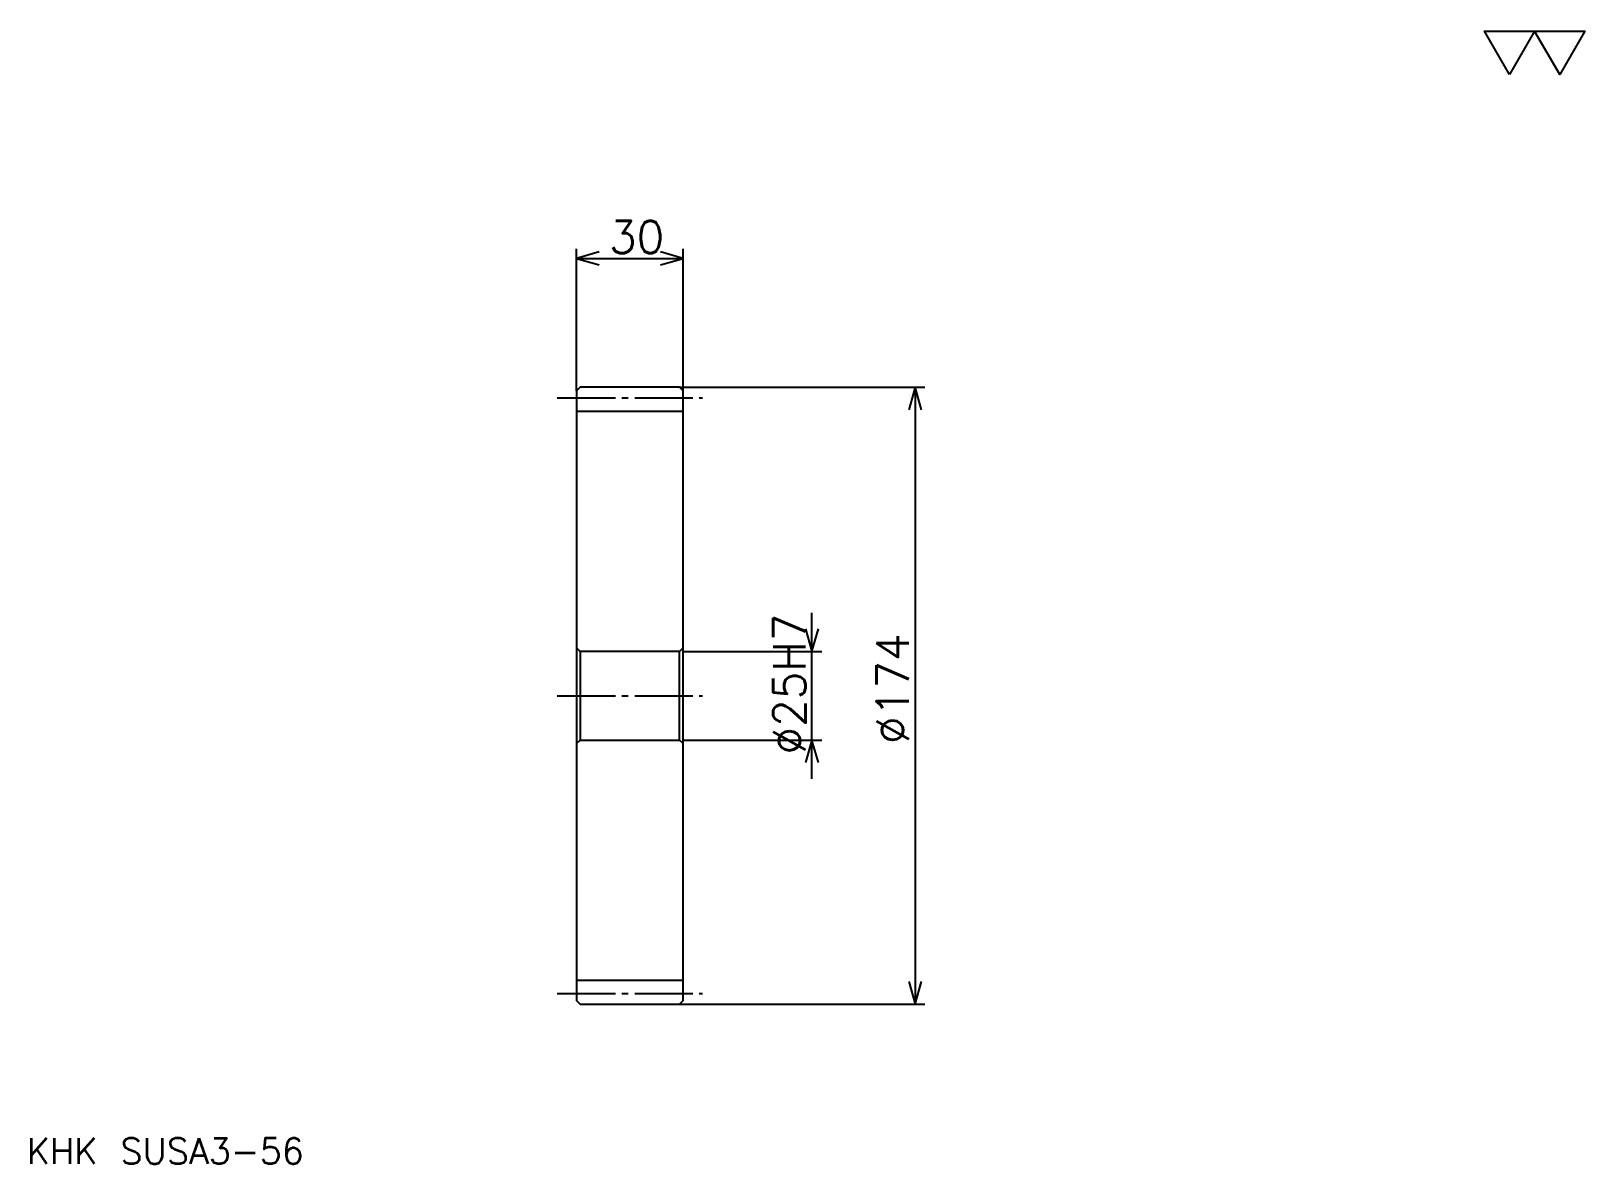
# Model space of a CAD drawing. Extents: x 19 to 458, y 20 to 340.
import ezdxf

# ---------------------------------------------------------------- set-up
doc = ezdxf.new("R2010")
doc.units = 0
doc.linetypes.add('DASHDOT', pattern=[21.815218, 16.361413, -1.817935, 1.817935, -1.817935])
doc.layers.get('0').update_dxf_attribs({"linetype": 'CONTINUOUS'})
doc.layers.add('DASHDOT', color=6, linetype='DASHDOT')
doc.styles.add('KANJI', font='TXT', dxfattribs={"bigfont": 'BIGFONT'})

msp = doc.modelspace()

# ---------------------------------------------------------------- linework, layer by layer
at = {"color": 5}
for p, q in [((173.269012, 239.058426), (173.269012, 278.144043)), ((203.269012, 239.058426), (203.269012, 278.144043)), ((173.269012, 275.417114), (203.269012, 275.417114)), ((173.269012, 238.058426), (173.269012, 239.058426)), ((202.269012, 239.058426), (203.269012, 239.058426)), ((203.269012, 239.058426), (271.441589, 239.058426)), ((203.269012, 238.058426), (203.269012, 239.058426)), ((268.714661, 239.058426), (268.714661, 65.058426)), ((239.627716, 128.650818), (239.627716, 175.466034)), ((203.269012, 164.558426), (242.354614, 164.558426)), ((203.269012, 139.558426), (242.354614, 139.558426)), ((202.269012, 65.058426), (203.269012, 65.058426)), ((203.269012, 65.058426), (271.441589, 65.058426))]:
    msp.add_line(p, q, dxfattribs=at)
at = {"color": 4}
for p, q in [((173.269012, 232.308426), (203.269012, 232.308426)), ((203.269012, 165.558426), (202.269012, 164.558426)), ((173.269012, 138.558426), (174.269012, 139.558426)), ((203.269012, 138.558426), (202.269012, 139.558426)), ((173.269012, 71.808426), (203.269012, 71.808426))]:
    msp.add_line(p, q, dxfattribs=at)
at = {"color": 7}
msp.add_lwpolyline([(436.304352, 327.228271), (429.214417, 339.517517), (457.574188, 339.517517), (450.484253, 327.228271), (443.394287, 339.517517), (436.304352, 327.228271)], dxfattribs=at)
at = {"color": 5}
for points in [[(179.63179, 277.235046), (173.269012, 275.417114), (179.63179, 273.599182)], [(196.906235, 273.599182), (203.269012, 275.417114), (196.906235, 277.235046)], [(270.532593, 232.695648), (268.714661, 239.058426), (266.896729, 232.695648)], [(237.809784, 170.921204), (239.627716, 164.558426), (241.445648, 170.921204)], [(241.445648, 133.195648), (239.627716, 139.558426), (237.809784, 133.195648)], [(266.896729, 71.421196), (268.714661, 65.058426), (270.532593, 71.421196)]]:
    msp.add_lwpolyline(points, dxfattribs=at)
at = {"color": 4}
for points in [[(173.269012, 138.558426), (173.269012, 66.058426), (174.269012, 65.058426), (202.269012, 65.058426), (203.269012, 66.058426), (203.269012, 238.058426), (202.269012, 239.058426), (174.269012, 239.058426), (173.269012, 238.058426), (173.269012, 138.558426)], [(173.269012, 165.558426), (174.269012, 164.558426), (174.269012, 139.558426), (202.269012, 139.558426), (202.269012, 164.558426), (174.269012, 164.558426)]]:
    msp.add_lwpolyline(points, dxfattribs=at)
at = {"layer": 'DASHDOT', "color": 7}
for p, q in [((167.815201, 236.058426), (208.722809, 236.058426)), ((167.815201, 152.058426), (208.722809, 152.058426)), ((167.815201, 68.058426), (208.722809, 68.058426))]:
    msp.add_line(p, q, dxfattribs=at)

# ---------------------------------------------------------------- texts
at = {"color": 7, "style": 'KANJI'}
for s, height, p in [('30', 9.089674, (182.360718, 276.87146)), ('KHK SUSA3-56', 7.271739, (18.179348, 19.997282))]:
    msp.add_text(s, height=height, dxfattribs=at).set_placement(p)
for s, p in [('%%c25H7', (237.809784, 135.469772)), ('%%c174', (266.896729, 138.42392))]:
    msp.add_text(s, height=9.089674, rotation=90, dxfattribs=at).set_placement(p)

doc.saveas('drawing.dxf')
